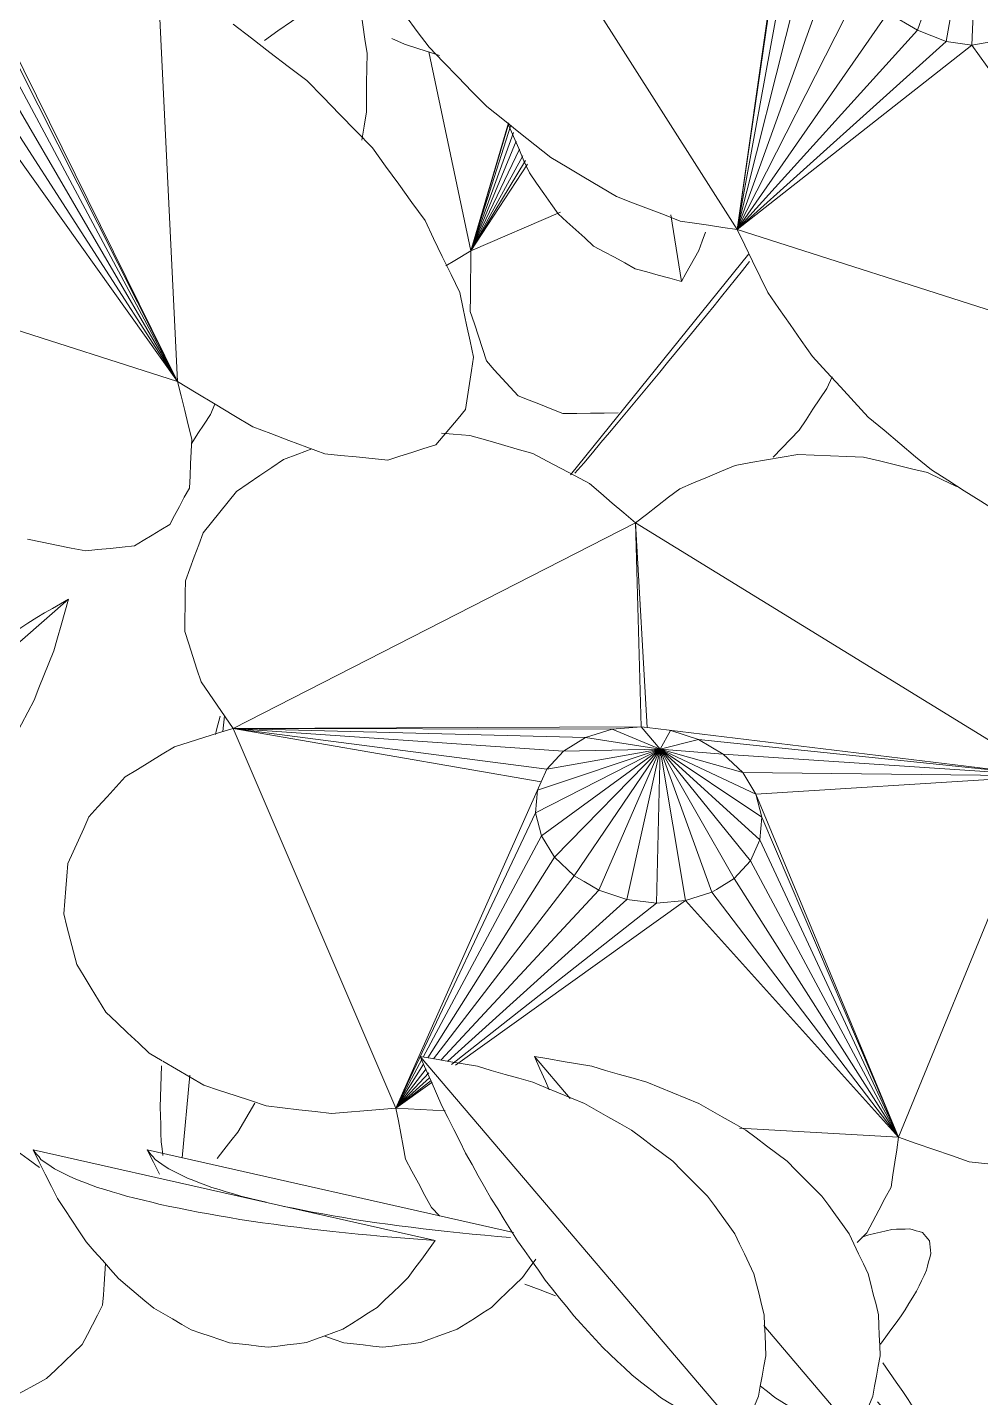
# Model space of a CAD drawing. Header units: metres. Extents: x 10.2 to 20.8, y -0.2 to 6.6.
# Drawn here: x 14.6073 to 14.6775, y 2.0666 to 2.1676 of the extents above; entities that cross this region are included whole.
import ezdxf

# ---------------------------------------------------------------- set-up
doc = ezdxf.new("R2010")
doc.units = ezdxf.units.M
doc.layers.add('Importações nas famílias', color=250, linetype='Continuous', lineweight=5)
doc.layers.add('Vegetação', color=7, linetype='Continuous', lineweight=5)

# ---------------------------------------------------------------- blocks, each defined once
blk = doc.blocks.new('Planta_pergolado_12200 - plantas pergolado_skp_Component_12-V3444-Corte 3')
at = {"layer": 'Importações nas famílias'}
blk.add_line((14.63623, 2.09177), (14.65999, 2.0639), dxfattribs=at)
at = {"layer": 'Importações nas famílias', "flags": 128}
for points in [[(14.64045, 2.09105), (14.6394, 2.09123), (14.63834, 2.09141), (14.63729, 2.09159), (14.63623, 2.09177)], [(14.63623, 2.09177), (14.63663, 2.09086), (14.63703, 2.08996), (14.63743, 2.08905), (14.63783, 2.08815)], [(14.64452, 2.08988), (14.6435, 2.09017), (14.64249, 2.09046), (14.64147, 2.09075), (14.64045, 2.09105)], [(14.64834, 2.0883), (14.64738, 2.0887), (14.64643, 2.08909), (14.64547, 2.08948), (14.64452, 2.08988)], [(14.63783, 2.08815), (14.63827, 2.08728), (14.63871, 2.0864), (14.63914, 2.08553), (14.63958, 2.08466)], [(14.65181, 2.08634), (14.65094, 2.08683), (14.65007, 2.08732), (14.64921, 2.08781), (14.64834, 2.0883)], [(14.65486, 2.08405), (14.6541, 2.08463), (14.65334, 2.0852), (14.65257, 2.08577), (14.65181, 2.08634)], [(14.63958, 2.08466), (14.64005, 2.08382), (14.64051, 2.08299), (14.64098, 2.08216), (14.64144, 2.08133)], [(14.65742, 2.08149), (14.65678, 2.08213), (14.65614, 2.08277), (14.6555, 2.08341), (14.65486, 2.08405)], [(14.64144, 2.08133), (14.64194, 2.08054), (14.64243, 2.07976), (14.64292, 2.07898), (14.64341, 2.07819)], [(14.65942, 2.0787), (14.65892, 2.0794), (14.65842, 2.0801), (14.65792, 2.08079), (14.65742, 2.08149)], [(14.66083, 2.07577), (14.66048, 2.0765), (14.66013, 2.07724), (14.65977, 2.07797), (14.65942, 2.0787)], [(14.64341, 2.07819), (14.64392, 2.07747), (14.64443, 2.07675), (14.64494, 2.07602), (14.64545, 2.0753)], [(14.66159, 2.07275), (14.6614, 2.0735), (14.66121, 2.07426), (14.66102, 2.07501), (14.66083, 2.07577)], [(14.64545, 2.0753), (14.64598, 2.07464), (14.6465, 2.07398), (14.64703, 2.07333), (14.64755, 2.07267)], [(14.64755, 2.07267), (14.64808, 2.07209), (14.64862, 2.0715), (14.64915, 2.07092), (14.64968, 2.07034)], [(14.66171, 2.06971), (14.66168, 2.07047), (14.66165, 2.07123), (14.66162, 2.07199), (14.66159, 2.07275)], [(14.64968, 2.07034), (14.65022, 2.06983), (14.65075, 2.06933), (14.65129, 2.06883), (14.65182, 2.06833)], [(14.66117, 2.06674), (14.6613, 2.06748), (14.66144, 2.06823), (14.66157, 2.06897), (14.66171, 2.06971)], [(14.65182, 2.06833), (14.65235, 2.06791), (14.65288, 2.06749), (14.65341, 2.06708), (14.65394, 2.06666)], [(14.65394, 2.06666), (14.65446, 2.06634), (14.65499, 2.06601), (14.65551, 2.06568), (14.65603, 2.06536)], [(14.65999, 2.0639), (14.66028, 2.06461), (14.66058, 2.06532), (14.66087, 2.06603), (14.66117, 2.06674)], [(14.65603, 2.06536), (14.65653, 2.06513), (14.65704, 2.0649), (14.65754, 2.06466), (14.65805, 2.06443)], [(14.65805, 2.06443), (14.65853, 2.0643), (14.65902, 2.06416), (14.6595, 2.06403), (14.65999, 2.0639)]]:
    blk.add_lwpolyline(points, dxfattribs=at)
blk = doc.blocks.new('Planta_pergolado_12200 - plantas pergolado_skp_Component_16-V3451-Corte 3')
blk.add_blockref('Planta_pergolado_12200 - plantas pergolado_skp_Component_12-V3444-Corte 3', (0, 0))
blk = doc.blocks.new('Planta_pergolado_12200 - plantas pergolado_skp_Component_12-V3487-Corte 3')
at = {"layer": 'Importações nas famílias'}
for p, q in [((14.64465, 2.09177), (14.64729, 2.08867)), ((14.66155, 2.07195), (14.66841, 2.0639))]:
    blk.add_line(p, q, dxfattribs=at)
at = {"layer": 'Importações nas famílias', "flags": 128}
for points in [[(14.64888, 2.09105), (14.64782, 2.09123), (14.64676, 2.09141), (14.64571, 2.09159), (14.64465, 2.09177)], [(14.64465, 2.09177), (14.64505, 2.09086), (14.64546, 2.08996), (14.64573, 2.08933)], [(14.65294, 2.08988), (14.65193, 2.09017), (14.65091, 2.09046), (14.64989, 2.09075), (14.64888, 2.09105)], [(14.65676, 2.0883), (14.65581, 2.0887), (14.65485, 2.08909), (14.6539, 2.08948), (14.65294, 2.08988)], [(14.66023, 2.08634), (14.65937, 2.08683), (14.6585, 2.08732), (14.65763, 2.08781), (14.65676, 2.0883)], [(14.66329, 2.08405), (14.66252, 2.08463), (14.66176, 2.0852), (14.661, 2.08577), (14.66023, 2.08634)], [(14.66584, 2.08149), (14.6652, 2.08213), (14.66457, 2.08277), (14.66393, 2.08341), (14.66329, 2.08405)], [(14.66785, 2.0787), (14.66735, 2.0794), (14.66685, 2.0801), (14.66635, 2.08079), (14.66584, 2.08149)], [(14.66925, 2.07577), (14.6689, 2.0765), (14.66855, 2.07724), (14.6682, 2.07797), (14.66785, 2.0787)], [(14.67002, 2.07275), (14.66983, 2.0735), (14.66963, 2.07426), (14.66944, 2.07501), (14.66925, 2.07577)], [(14.67013, 2.06971), (14.6701, 2.07047), (14.67007, 2.07123), (14.67005, 2.07199), (14.67002, 2.07275)], [(14.66959, 2.06674), (14.66973, 2.06748), (14.66986, 2.06823), (14.67, 2.06897), (14.67013, 2.06971)], [(14.66131, 2.06749), (14.66184, 2.06708), (14.66237, 2.06666)], [(14.66237, 2.06666), (14.66289, 2.06634), (14.66341, 2.06601), (14.66393, 2.06568), (14.66445, 2.06536)], [(14.66841, 2.0639), (14.66871, 2.06461), (14.669, 2.06532), (14.6693, 2.06603), (14.66959, 2.06674)], [(14.66445, 2.06536), (14.66496, 2.06513), (14.66546, 2.0649), (14.66597, 2.06466), (14.66647, 2.06443)], [(14.66647, 2.06443), (14.66696, 2.0643), (14.66744, 2.06416), (14.66793, 2.06403), (14.66841, 2.0639)]]:
    blk.add_lwpolyline(points, dxfattribs=at)
blk = doc.blocks.new('Planta_pergolado_12200 - plantas pergolado_skp_Component_16-V3493-Corte 3')
blk.add_blockref('Planta_pergolado_12200 - plantas pergolado_skp_Component_12-V3487-Corte 3', (0, 0))
blk = doc.blocks.new('Planta_pergolado_12200 - plantas pergolado_skp_Component_12-V3508-Corte 3')
at = {"layer": 'Importações nas famílias'}
blk.add_line((14.61986, 2.18721), (14.62084, 2.17248), dxfattribs=at)
at = {"layer": 'Importações nas famílias', "flags": 128}
for points in [[(14.62323, 2.18456), (14.62239, 2.18522), (14.62155, 2.18589), (14.6207, 2.18655), (14.61986, 2.18721)], [(14.61986, 2.18721), (14.61986, 2.18635), (14.61986, 2.18548), (14.61986, 2.18461), (14.61986, 2.18374)], [(14.61986, 2.18374), (14.61987, 2.18283), (14.61989, 2.18192), (14.6199, 2.181), (14.61991, 2.18009)], [(14.62616, 2.18143), (14.62543, 2.18221), (14.6247, 2.18299), (14.62396, 2.18378), (14.62323, 2.18456)], [(14.62859, 2.17788), (14.62798, 2.17877), (14.62738, 2.17965), (14.62677, 2.18054), (14.62616, 2.18143)], [(14.61991, 2.18009), (14.61994, 2.17914), (14.61996, 2.17819), (14.61999, 2.17724), (14.62002, 2.17629)], [(14.63045, 2.17401), (14.62998, 2.17498), (14.62952, 2.17595), (14.62905, 2.17691), (14.62859, 2.17788)], [(14.62002, 2.17629), (14.62005, 2.17532), (14.62009, 2.17435), (14.62013, 2.17337), (14.62015, 2.17274)], [(14.63169, 2.16991), (14.63138, 2.17093), (14.63107, 2.17196), (14.63076, 2.17299), (14.63045, 2.17401)], [(14.63231, 2.16567), (14.63215, 2.16673), (14.632, 2.16779), (14.63185, 2.16885), (14.63169, 2.16991)], [(14.63226, 2.16138), (14.63227, 2.16245), (14.63228, 2.16352), (14.63229, 2.16459), (14.63231, 2.16567)], [(14.63192, 2.15928), (14.63209, 2.16033), (14.63226, 2.16138)]]:
    blk.add_lwpolyline(points, dxfattribs=at)
blk = doc.blocks.new('Planta_pergolado_12200 - plantas pergolado_skp_Component_12-V3509-Corte 3')
at = {"layer": 'Importações nas famílias'}
for p, q in [((14.57843, 2.09766), (14.61029, 2.12546)), ((14.57872, 2.09862), (14.57823, 2.09802))]:
    blk.add_line(p, q, dxfattribs=at)
at = {"layer": 'Importações nas famílias', "flags": 128}
for points in [[(14.61029, 2.12546), (14.60971, 2.12512), (14.60913, 2.12479), (14.60854, 2.12446), (14.60796, 2.12413)], [(14.60922, 2.12167), (14.60949, 2.12262), (14.60976, 2.12356), (14.61002, 2.12451), (14.61029, 2.12546)], [(14.60796, 2.12413), (14.6073, 2.1237), (14.60664, 2.12327), (14.60598, 2.12284), (14.60531, 2.12242)], [(14.60531, 2.12242), (14.60459, 2.1219), (14.60386, 2.12139), (14.60314, 2.12088), (14.60241, 2.12037)], [(14.60776, 2.11802), (14.60812, 2.11893), (14.60849, 2.11985), (14.60886, 2.12076), (14.60922, 2.12167)], [(14.60241, 2.12037), (14.60164, 2.11978), (14.60087, 2.1192), (14.6001, 2.11861), (14.59933, 2.11803)], [(14.59933, 2.11803), (14.59853, 2.11738), (14.59773, 2.11674), (14.59693, 2.11609), (14.59613, 2.11545)], [(14.60591, 2.11453), (14.60637, 2.1154), (14.60683, 2.11627), (14.6073, 2.11715), (14.60776, 2.11802)], [(14.59613, 2.11545), (14.59532, 2.11476), (14.59451, 2.11407), (14.5937, 2.11339), (14.59289, 2.1127)], [(14.60371, 2.11125), (14.60426, 2.11207), (14.60481, 2.11289), (14.60536, 2.11371), (14.60591, 2.11453)], [(14.59289, 2.1127), (14.59209, 2.11198), (14.59129, 2.11127), (14.59049, 2.11055), (14.58969, 2.10984)], [(14.60117, 2.10822), (14.6018, 2.10898), (14.60244, 2.10973), (14.60307, 2.11049), (14.60371, 2.11125)], [(14.58969, 2.10984), (14.58892, 2.10911), (14.58815, 2.10838), (14.58738, 2.10765), (14.58661, 2.10693)], [(14.59832, 2.10546), (14.59903, 2.10615), (14.59975, 2.10684), (14.60046, 2.10753), (14.60117, 2.10822)], [(14.58661, 2.10693), (14.58588, 2.10621), (14.58516, 2.10549), (14.58443, 2.10477), (14.58371, 2.10404)], [(14.59694, 2.10438), (14.59754, 2.10485), (14.59832, 2.10546)], [(14.58371, 2.10404), (14.58304, 2.10335), (14.58238, 2.10265), (14.58172, 2.10195), (14.58106, 2.10125)], [(14.59184, 2.1009), (14.59268, 2.10142), (14.59352, 2.10195), (14.59436, 2.10248), (14.59506, 2.10292)], [(14.58106, 2.10125), (14.58047, 2.10059), (14.57989, 2.09994), (14.57931, 2.09928), (14.57872, 2.09862)], [(14.58827, 2.09914), (14.58916, 2.09958), (14.59006, 2.10002), (14.59095, 2.10046), (14.59184, 2.1009)], [(14.58454, 2.09776), (14.58548, 2.09811), (14.58641, 2.09845), (14.58734, 2.0988), (14.58827, 2.09914)], [(14.58069, 2.09678), (14.58165, 2.09703), (14.58262, 2.09727), (14.58358, 2.09752), (14.58454, 2.09776)]]:
    blk.add_lwpolyline(points, dxfattribs=at)
blk = doc.blocks.new('Planta_pergolado_12200 - plantas pergolado_skp_Component_12-V3511-Corte 3')
at = {"layer": 'Importações nas famílias'}
for p, q in [((14.62169, 2.11572), (14.6218, 2.11688)), ((14.61867, 2.08432), (14.61925, 2.09039))]:
    blk.add_line(p, q, dxfattribs=at)
at = {"layer": 'Importações nas famílias', "flags": 128}
for points in [[(14.62148, 2.11684), (14.62122, 2.11584), (14.62113, 2.11549)], [(14.61716, 2.09108), (14.61713, 2.09032), (14.61711, 2.08956), (14.61708, 2.0888), (14.61706, 2.08804)], [(14.61706, 2.08804), (14.61708, 2.0874), (14.6171, 2.08676), (14.61712, 2.08612), (14.61714, 2.08548)], [(14.62278, 2.08621), (14.6232, 2.08692), (14.62362, 2.08763), (14.62404, 2.08834)], [(14.62125, 2.08425), (14.62176, 2.0849), (14.62227, 2.08556), (14.62278, 2.08621)], [(14.61714, 2.08548), (14.6172, 2.08498), (14.61726, 2.08447)]]:
    blk.add_lwpolyline(points, dxfattribs=at)
blk = doc.blocks.new('Planta_pergolado_12200 - plantas pergolado_skp_Component_12-V3512-Corte 3')
at = {"layer": 'Importações nas famílias'}
for p, q in [((14.66046, 2.15091), (14.64732, 2.13463)), ((14.66621, 2.14099), (14.66659, 2.14184))]:
    blk.add_line(p, q, dxfattribs=at)
at = {"layer": 'Importações nas famílias', "flags": 128}
for points in [[(14.6605, 2.15034), (14.65998, 2.14969), (14.65947, 2.14905), (14.65895, 2.14841), (14.65844, 2.14777)], [(14.65844, 2.14777), (14.65789, 2.14708), (14.65733, 2.1464), (14.65678, 2.14572), (14.65623, 2.14504)], [(14.65623, 2.14504), (14.65564, 2.14433), (14.65506, 2.14362), (14.65447, 2.14291), (14.65389, 2.14219)], [(14.65389, 2.14219), (14.65327, 2.14146), (14.65266, 2.14073), (14.65205, 2.13999), (14.65144, 2.13926)], [(14.66416, 2.13792), (14.66467, 2.13869), (14.66518, 2.13946), (14.6657, 2.14022), (14.66621, 2.14099)], [(14.65144, 2.13926), (14.65081, 2.13851), (14.65018, 2.13776), (14.64955, 2.13701), (14.64892, 2.13626)], [(14.66224, 2.13594), (14.66288, 2.1366), (14.66352, 2.13726), (14.66416, 2.13792)], [(14.64892, 2.13626), (14.64828, 2.1355), (14.64764, 2.13475)]]:
    blk.add_lwpolyline(points, dxfattribs=at)
blk = doc.blocks.new('Planta_pergolado_12200 - plantas pergolado_skp_Component_17-V3513-Corte 3')
at = {"layer": 'Importações nas famílias'}
for p, q in [((14.65209, 2.13109), (14.62244, 2.11595)), ((14.65251, 2.11606), (14.65209, 2.13109)), ((14.65209, 2.13109), (14.65295, 2.11601)), ((14.6824, 2.11246), (14.65209, 2.13109)), ((14.62244, 2.11595), (14.65251, 2.11606)), ((14.65037, 2.11588), (14.65251, 2.11606)), ((14.65391, 2.11442), (14.65251, 2.11606)), ((14.65251, 2.11606), (14.65295, 2.11601)), ((14.64842, 2.11527), (14.62244, 2.11595)), ((14.62244, 2.11595), (14.65037, 2.11588)), ((14.64678, 2.11427), (14.62244, 2.11595)), ((14.64557, 2.11294), (14.62244, 2.11595)), ((14.64515, 2.11201), (14.62244, 2.11595)), ((14.63444, 2.08797), (14.62244, 2.11595)), ((14.64678, 2.11427), (14.64842, 2.11527)), ((14.64842, 2.11527), (14.65037, 2.11588)), ((14.65391, 2.11442), (14.64842, 2.11527)), ((14.65391, 2.11442), (14.65037, 2.11588)), ((14.65295, 2.11601), (14.6824, 2.11246)), ((14.65391, 2.11442), (14.65469, 2.1158)), ((14.65391, 2.11442), (14.65675, 2.11512)), ((14.6547, 2.1158), (14.65675, 2.11512)), ((14.65675, 2.11512), (14.65857, 2.11406)), ((14.65675, 2.11512), (14.6824, 2.11246)), ((14.65391, 2.11442), (14.64474, 2.10972)), ((14.64488, 2.11139), (14.65391, 2.11442)), ((14.64517, 2.10803), (14.65391, 2.11442)), ((14.65391, 2.11442), (14.64557, 2.11294)), ((14.64557, 2.11294), (14.64678, 2.11427)), ((14.64614, 2.10645), (14.65391, 2.11442)), ((14.65391, 2.11442), (14.64678, 2.11427)), ((14.65391, 2.11442), (14.64758, 2.10508)), ((14.6494, 2.10402), (14.65391, 2.11442)), ((14.65391, 2.11442), (14.65146, 2.10334)), ((14.65391, 2.11442), (14.65364, 2.10308)), ((14.65773, 2.10388), (14.65391, 2.11442)), ((14.65391, 2.11442), (14.65578, 2.10326)), ((14.65391, 2.11442), (14.65937, 2.10488)), ((14.65391, 2.11442), (14.66058, 2.1062)), ((14.65391, 2.11442), (14.66127, 2.10775)), ((14.65391, 2.11442), (14.66141, 2.10942)), ((14.65391, 2.11442), (14.66098, 2.11111)), ((14.65391, 2.11442), (14.66001, 2.11269)), ((14.65391, 2.11442), (14.65857, 2.11406)), ((14.65857, 2.11406), (14.66001, 2.11269)), ((14.65857, 2.11406), (14.6824, 2.11246)), ((14.63444, 2.08797), (14.64515, 2.11201)), ((14.64515, 2.11201), (14.64557, 2.11294)), ((14.66001, 2.11269), (14.66098, 2.11111)), ((14.66001, 2.11269), (14.6824, 2.11246)), ((14.66098, 2.11111), (14.6824, 2.11246)), ((14.6824, 2.11246), (14.6715, 2.08582)), ((14.64474, 2.10972), (14.64487, 2.11139)), ((14.6715, 2.08582), (14.66098, 2.11111)), ((14.66141, 2.10942), (14.66098, 2.11111)), ((14.63444, 2.08797), (14.64474, 2.10972)), ((14.64517, 2.10803), (14.64474, 2.10972)), ((14.66127, 2.10775), (14.66141, 2.10942)), ((14.66141, 2.10942), (14.6715, 2.08582)), ((14.63645, 2.09173), (14.64517, 2.10803)), ((14.64614, 2.10645), (14.64517, 2.10803)), ((14.66058, 2.1062), (14.66127, 2.10775)), ((14.66127, 2.10775), (14.6715, 2.08582)), ((14.63678, 2.09167), (14.64614, 2.10645)), ((14.64758, 2.10508), (14.64614, 2.10645)), ((14.65937, 2.10488), (14.66058, 2.1062)), ((14.6715, 2.08582), (14.66058, 2.1062)), ((14.63722, 2.0916), (14.64758, 2.10508)), ((14.64831, 2.10466), (14.64758, 2.10508)), ((14.63774, 2.09151), (14.6494, 2.10402)), ((14.6494, 2.10402), (14.64831, 2.10466)), ((14.65146, 2.10334), (14.6494, 2.10402)), ((14.65806, 2.10408), (14.65773, 2.10388)), ((14.65806, 2.10408), (14.65937, 2.10488)), ((14.6715, 2.08582), (14.65937, 2.10488)), ((14.63826, 2.09142), (14.65146, 2.10334)), ((14.63853, 2.09119), (14.65364, 2.10308)), ((14.65578, 2.10326), (14.63884, 2.09113)), ((14.65364, 2.10308), (14.65146, 2.10334)), ((14.65578, 2.10326), (14.65364, 2.10308)), ((14.65773, 2.10388), (14.65578, 2.10326)), ((14.65578, 2.10326), (14.6715, 2.08582)), ((14.65773, 2.10388), (14.6715, 2.08582)), ((14.61721, 2.09145), (14.61626, 2.09201)), ((14.63444, 2.08797), (14.63638, 2.0916)), ((14.63444, 2.08797), (14.63648, 2.0912)), ((14.63444, 2.08797), (14.63666, 2.09086)), ((14.63444, 2.08797), (14.63687, 2.09058)), ((14.63444, 2.08797), (14.63692, 2.09021)), ((14.63444, 2.08797), (14.63703, 2.09001)), ((14.6371, 2.08988), (14.63444, 2.08797)), ((14.63444, 2.08797), (14.63807, 2.08776)), ((14.65976, 2.0865), (14.6715, 2.08582)), ((14.63765, 2.08004), (14.63706, 2.08065)), ((14.66916, 2.07878), (14.66844, 2.07808))]:
    blk.add_line(p, q, dxfattribs=at)
at = {"layer": 'Importações nas famílias', "flags": 128}
for points in [[(14.6378, 2.1377), (14.63867, 2.13763), (14.63988, 2.13754)], [(14.63988, 2.13754), (14.64104, 2.1372), (14.64221, 2.13687), (14.64337, 2.13653), (14.64454, 2.1362)], [(14.62614, 2.13577), (14.6272, 2.13616), (14.62825, 2.13654)], [(14.62268, 2.1334), (14.62355, 2.13399), (14.62441, 2.13458), (14.62528, 2.13518), (14.62614, 2.13577)], [(14.64454, 2.1362), (14.64558, 2.13565), (14.64662, 2.1351), (14.64766, 2.13455), (14.6487, 2.134)], [(14.65536, 2.13361), (14.65638, 2.13404), (14.6574, 2.13447), (14.65843, 2.1349), (14.65945, 2.13533)], [(14.65945, 2.13533), (14.6606, 2.13553), (14.66175, 2.13573), (14.66291, 2.13593), (14.66406, 2.13613)], [(14.66406, 2.13613), (14.66527, 2.13608), (14.66648, 2.13604), (14.66769, 2.13599), (14.6689, 2.13594)], [(14.6689, 2.13594), (14.67008, 2.13566), (14.67126, 2.13537), (14.67244, 2.13508), (14.67362, 2.1348)], [(14.67362, 2.1348), (14.67469, 2.13429), (14.67576, 2.13378)], [(14.62022, 2.13035), (14.62084, 2.13111), (14.62145, 2.13187), (14.62207, 2.13263), (14.62268, 2.1334)], [(14.6487, 2.134), (14.64955, 2.13327), (14.65039, 2.13255), (14.65124, 2.13182), (14.65209, 2.13109)], [(14.65209, 2.13109), (14.65291, 2.13172), (14.65372, 2.13235), (14.65454, 2.13298), (14.65536, 2.13361)], [(14.61892, 2.12683), (14.61924, 2.12771), (14.61957, 2.12859), (14.6199, 2.12947), (14.62022, 2.13035)], [(14.61887, 2.12309), (14.61888, 2.12403), (14.61889, 2.12496), (14.61891, 2.1259), (14.61892, 2.12683)], [(14.62007, 2.11938), (14.61977, 2.12031), (14.61947, 2.12124), (14.61917, 2.12217), (14.61887, 2.12309)], [(14.62244, 2.11595), (14.62185, 2.11681), (14.62126, 2.11767), (14.62066, 2.11852), (14.62007, 2.11938)], [(14.61811, 2.11459), (14.61919, 2.11493), (14.62028, 2.11527), (14.62136, 2.11561), (14.62244, 2.11595)], [(14.61448, 2.11237), (14.61539, 2.11293), (14.61629, 2.11348), (14.6172, 2.11404), (14.61811, 2.11459)], [(14.6118, 2.10944), (14.61247, 2.11018), (14.61314, 2.11091), (14.61381, 2.11164), (14.61448, 2.11237)], [(14.61026, 2.106), (14.61064, 2.10686), (14.61103, 2.10772), (14.61142, 2.10858), (14.6118, 2.10944)], [(14.60995, 2.10229), (14.61003, 2.10322), (14.61011, 2.10415), (14.61018, 2.10507), (14.61026, 2.106)], [(14.61091, 2.09855), (14.61067, 2.09949), (14.61043, 2.10042), (14.61019, 2.10135), (14.60995, 2.10229)], [(14.61306, 2.09505), (14.61252, 2.09592), (14.61198, 2.0968), (14.61145, 2.09768), (14.61091, 2.09855)], [(14.61626, 2.09201), (14.61546, 2.09277), (14.61466, 2.09353), (14.61386, 2.09429), (14.61306, 2.09505)], [(14.62028, 2.08966), (14.61928, 2.09025), (14.61827, 2.09084), (14.61726, 2.09142)], [(14.62487, 2.08814), (14.62372, 2.08852), (14.62258, 2.0889), (14.62143, 2.08928), (14.62028, 2.08966)], [(14.6297, 2.08757), (14.62849, 2.08771), (14.62728, 2.08785), (14.62608, 2.088), (14.62487, 2.08814)], [(14.63444, 2.08797), (14.63325, 2.08787), (14.63207, 2.08777), (14.63088, 2.08767), (14.6297, 2.08757)], [(14.63514, 2.08422), (14.63497, 2.08516), (14.63479, 2.0861), (14.63462, 2.08703), (14.63444, 2.08797)], [(14.6715, 2.08582), (14.67136, 2.0849), (14.67122, 2.08398), (14.67108, 2.08306), (14.67094, 2.08214)], [(14.67669, 2.08402), (14.67539, 2.08447), (14.6741, 2.08492), (14.6728, 2.08537), (14.6715, 2.08582)], [(14.63706, 2.08065), (14.63658, 2.08154), (14.6361, 2.08243), (14.63562, 2.08333), (14.63514, 2.08422)], [(14.6822, 2.08343), (14.68083, 2.08358), (14.67945, 2.08373), (14.67807, 2.08387), (14.67669, 2.08402)], [(14.67094, 2.08214), (14.67049, 2.0813), (14.67005, 2.08046), (14.6696, 2.07962), (14.66916, 2.07878)], [(14.6462, 2.07415), (14.64508, 2.07457), (14.64395, 2.075)]]:
    blk.add_lwpolyline(points, dxfattribs=at)
blk = doc.blocks.new('Planta_pergolado_12200 - plantas pergolado_skp_Component_16-V3514-Corte 3')
for name in ['Planta_pergolado_12200 - plantas pergolado_skp_Component_12-V3508-Corte 3', 'Planta_pergolado_12200 - plantas pergolado_skp_Component_12-V3512-Corte 3', 'Planta_pergolado_12200 - plantas pergolado_skp_Component_17-V3513-Corte 3', 'Planta_pergolado_12200 - plantas pergolado_skp_Component_12-V3509-Corte 3', 'Planta_pergolado_12200 - plantas pergolado_skp_Component_12-V3511-Corte 3']:
    blk.add_blockref(name, (0, 0))
blk = doc.blocks.new('Planta_pergolado_12200 - plantas pergolado_skp_Component_12-V3545-Corte 3')
at = {"layer": 'Importações nas famílias'}
blk.add_line((14.65549, 2.14888), (14.65471, 2.15378), dxfattribs=at)
at = {"layer": 'Importações nas famílias', "flags": 128}
for points in [[(14.64271, 2.16046), (14.6431, 2.15957), (14.64349, 2.15867), (14.64388, 2.15777), (14.64428, 2.15688)], [(14.64428, 2.15688), (14.64481, 2.15612), (14.64534, 2.15537), (14.64587, 2.15462), (14.6464, 2.15386)], [(14.6464, 2.15386), (14.64705, 2.15327), (14.64771, 2.15268), (14.64836, 2.15209), (14.64901, 2.15149)], [(14.65677, 2.15117), (14.65701, 2.15184), (14.65725, 2.15251)], [(14.64901, 2.15149), (14.64978, 2.15107), (14.65054, 2.15066), (14.65131, 2.15024), (14.65207, 2.14982)], [(14.65549, 2.14888), (14.65581, 2.14946), (14.65613, 2.15003), (14.65645, 2.1506), (14.65677, 2.15117)], [(14.65207, 2.14982), (14.65293, 2.14959), (14.65378, 2.14935), (14.65464, 2.14912), (14.65549, 2.14888)]]:
    blk.add_lwpolyline(points, dxfattribs=at)
blk = doc.blocks.new('Planta_pergolado_12200 - plantas pergolado_skp_Component_17-V3547-Corte 3')
at = {"layer": 'Importações nas famílias'}
for p, q in [((14.65959, 2.15271), (14.63652, 2.18893)), ((14.65959, 2.15271), (14.66336, 2.17922)), ((14.65959, 2.15271), (14.66337, 2.17854)), ((14.67627, 2.17705), (14.67289, 2.16739)), ((14.65959, 2.15271), (14.66397, 2.17657)), ((14.67678, 2.17657), (14.67501, 2.16657)), ((14.67729, 2.17582), (14.6769, 2.16629)), ((14.65959, 2.15271), (14.66509, 2.17446)), ((14.65959, 2.15271), (14.66666, 2.17234)), ((14.65959, 2.15271), (14.66857, 2.17037)), ((14.65959, 2.15271), (14.6707, 2.16868)), ((14.67289, 2.16739), (14.6707, 2.16868)), ((14.65959, 2.15271), (14.67289, 2.16739)), ((14.65959, 2.15271), (14.67501, 2.16657)), ((14.67501, 2.16657), (14.67289, 2.16739)), ((14.6769, 2.16629), (14.67501, 2.16657)), ((14.67843, 2.16657), (14.6769, 2.16629)), ((14.6769, 2.16629), (14.65959, 2.15271)), ((14.6769, 2.16629), (14.69459, 2.14151)), ((14.65959, 2.15271), (14.69459, 2.14151))]:
    blk.add_line(p, q, dxfattribs=at)
at = {"layer": 'Importações nas famílias', "flags": 128}
for points in [[(14.63688, 2.16613), (14.63601, 2.1673), (14.63514, 2.16848), (14.63427, 2.16965), (14.6334, 2.17082)], [(14.64113, 2.16176), (14.64007, 2.16286), (14.63901, 2.16395), (14.63795, 2.16504), (14.63688, 2.16613)], [(14.64585, 2.15801), (14.64467, 2.15895), (14.64349, 2.15989), (14.64231, 2.16083), (14.64113, 2.16176)], [(14.65071, 2.15513), (14.6495, 2.15585), (14.64828, 2.15657), (14.64706, 2.15729), (14.64585, 2.15801)], [(14.6554, 2.15333), (14.65423, 2.15378), (14.65306, 2.15423), (14.65188, 2.15468), (14.65071, 2.15513)], [(14.65959, 2.15271), (14.65854, 2.15286), (14.65749, 2.15302), (14.65645, 2.15317), (14.6554, 2.15333)], [(14.66185, 2.14806), (14.66128, 2.14922), (14.66072, 2.15038), (14.66015, 2.15155), (14.65959, 2.15271)], [(14.66515, 2.14335), (14.66432, 2.14452), (14.6635, 2.1457), (14.66267, 2.14688), (14.66185, 2.14806)], [(14.66926, 2.13889), (14.66823, 2.14), (14.66721, 2.14112), (14.66618, 2.14223), (14.66515, 2.14335)], [(14.67391, 2.13499), (14.67275, 2.13597), (14.67159, 2.13694), (14.67043, 2.13792), (14.66926, 2.13889)], [(14.67877, 2.13192), (14.67756, 2.13269), (14.67634, 2.13346), (14.67513, 2.13423), (14.67391, 2.13499)]]:
    blk.add_lwpolyline(points, dxfattribs=at)
blk = doc.blocks.new('Planta_pergolado_12200 - plantas pergolado_skp_Component_16-V3548-Corte 3')
for name in ['Planta_pergolado_12200 - plantas pergolado_skp_Component_17-V3547-Corte 3', 'Planta_pergolado_12200 - plantas pergolado_skp_Component_12-V3545-Corte 3']:
    blk.add_blockref(name, (0, 0))
blk = doc.blocks.new('Planta_pergolado_12200 - plantas pergolado_skp_Component_12-V3564-Corte 3')
at = {"layer": 'Importações nas famílias'}
blk.add_line((14.62772, 2.16875), (14.6172, 2.17218), dxfattribs=at)
at = {"layer": 'Importações nas famílias', "flags": 128}
for points in [[(14.61919, 2.17324), (14.61829, 2.17361), (14.61738, 2.17399)], [(14.62244, 2.17172), (14.62163, 2.1721), (14.62082, 2.17248), (14.62, 2.17286), (14.61919, 2.17324)], [(14.62387, 2.17097), (14.62316, 2.17135), (14.62244, 2.17172)], [(14.6253, 2.17022), (14.62458, 2.1706), (14.62395, 2.17093)], [(14.62772, 2.16875), (14.62711, 2.16912), (14.62651, 2.16948), (14.6259, 2.16985), (14.6253, 2.17022)], [(14.62474, 2.16664), (14.62573, 2.16734), (14.62673, 2.16804), (14.62772, 2.16875)]]:
    blk.add_lwpolyline(points, dxfattribs=at)
blk = doc.blocks.new('Planta_pergolado_12200 - plantas pergolado_skp_Component_17-V3566-Corte 3')
at = {"layer": 'Importações nas famílias'}
for p, q in [((14.61833, 2.14151), (14.60205, 2.17446)), ((14.6169, 2.17082), (14.61833, 2.14151)), ((14.60377, 2.17037), (14.61833, 2.14151)), ((14.61833, 2.14151), (14.60379, 2.16868)), ((14.60218, 2.16657), (14.61833, 2.14151)), ((14.61833, 2.14151), (14.60325, 2.16739)), ((14.60064, 2.16629), (14.61833, 2.14151)), ((14.58333, 2.15271), (14.61833, 2.14151))]:
    blk.add_line(p, q, dxfattribs=at)
at = {"layer": 'Importações nas famílias', "flags": 128}
for points in [[(14.62243, 2.16784), (14.62379, 2.1668), (14.62515, 2.16576), (14.6265, 2.16473), (14.62786, 2.16369)], [(14.62786, 2.16369), (14.62907, 2.16245), (14.63029, 2.1612), (14.6315, 2.15996), (14.63271, 2.15872)], [(14.63271, 2.15872), (14.63368, 2.15738), (14.63465, 2.15604), (14.63562, 2.1547), (14.63659, 2.15336)], [(14.63659, 2.15336), (14.63722, 2.15204), (14.63786, 2.15071), (14.6385, 2.14939), (14.63914, 2.14806)], [(14.63914, 2.14806), (14.6394, 2.14687), (14.63965, 2.14568), (14.63991, 2.14448), (14.64016, 2.14329)], [(14.64016, 2.14329), (14.64001, 2.14232), (14.63986, 2.14136), (14.63971, 2.1404), (14.63956, 2.13944)], [(14.61833, 2.14151), (14.6186, 2.14045), (14.61887, 2.13938), (14.61913, 2.13831), (14.6194, 2.13725)], [(14.62388, 2.13816), (14.62249, 2.139), (14.62111, 2.13984), (14.61972, 2.14068), (14.61833, 2.14151)], [(14.63956, 2.13944), (14.63902, 2.13879), (14.63848, 2.13814), (14.63793, 2.13749), (14.63739, 2.13684)], [(14.6194, 2.13725), (14.61935, 2.13635), (14.6193, 2.13545), (14.61926, 2.13455), (14.61921, 2.13365)], [(14.6292, 2.13617), (14.62787, 2.13667), (14.62654, 2.13717), (14.62521, 2.13767), (14.62388, 2.13816)], [(14.63739, 2.13684), (14.6365, 2.13656), (14.63561, 2.13628), (14.63473, 2.136), (14.63384, 2.13572)], [(14.63384, 2.13572), (14.63268, 2.13583), (14.63152, 2.13595), (14.63036, 2.13606), (14.6292, 2.13617)], [(14.61921, 2.13365), (14.61884, 2.13298), (14.61848, 2.13231), (14.61812, 2.13164), (14.61776, 2.13097)], [(14.61776, 2.13097), (14.61711, 2.13058), (14.61646, 2.13019), (14.61581, 2.12979), (14.61516, 2.1294)], [(14.61158, 2.12903), (14.6105, 2.12924), (14.60942, 2.12946), (14.60835, 2.12967), (14.60727, 2.12989)], [(14.61516, 2.1294), (14.61426, 2.1293), (14.61337, 2.12921), (14.61247, 2.12912), (14.61158, 2.12903)]]:
    blk.add_lwpolyline(points, dxfattribs=at)
blk = doc.blocks.new('Planta_pergolado_12200 - plantas pergolado_skp_Component_16-V3567-Corte 3')
for name in ['Planta_pergolado_12200 - plantas pergolado_skp_Component_17-V3566-Corte 3', 'Planta_pergolado_12200 - plantas pergolado_skp_Component_12-V3564-Corte 3']:
    blk.add_blockref(name, (0, 0))
blk = doc.blocks.new('Planta_pergolado_12200 - plantas pergolado_skp_-V3568-Corte 3')
for name in ['Planta_pergolado_12200 - plantas pergolado_skp_Component_16-V3567-Corte 3', 'Planta_pergolado_12200 - plantas pergolado_skp_Component_16-V3548-Corte 3']:
    blk.add_blockref(name, (0, 0))
blk = doc.blocks.new('Planta_pergolado_12200 - plantas pergolado_skp_-V3569-Corte 3')
for name in ['Planta_pergolado_12200 - plantas pergolado_skp_-V3568-Corte 3', 'Planta_pergolado_12200 - plantas pergolado_skp_Component_16-V3514-Corte 3', 'Planta_pergolado_12200 - plantas pergolado_skp_Component_16-V3451-Corte 3', 'Planta_pergolado_12200 - plantas pergolado_skp_Component_16-V3493-Corte 3']:
    blk.add_blockref(name, (0, 0))
blk = doc.blocks.new('Planta_pergolado_12200 - plantas pergolado_skp_Component_12-V3572-Corte 3')
at = {"layer": 'Importações nas famílias'}
blk.add_line((14.63734, 2.07821), (14.60769, 2.08489), dxfattribs=at)
at = {"layer": 'Importações nas famílias', "flags": 128}
for points in [[(14.60769, 2.08489), (14.60814, 2.084), (14.60859, 2.0831), (14.60904, 2.0822), (14.60949, 2.08131)], [(14.60827, 2.08419), (14.60813, 2.08437), (14.60798, 2.08454), (14.60783, 2.08472), (14.60769, 2.08489)], [(14.60927, 2.08349), (14.60902, 2.08367), (14.60877, 2.08384), (14.60852, 2.08402), (14.60827, 2.08419)], [(14.61066, 2.0828), (14.61031, 2.08298), (14.60996, 2.08315), (14.60961, 2.08332), (14.60927, 2.08349)], [(14.61244, 2.08213), (14.61199, 2.0823), (14.61155, 2.08247), (14.6111, 2.08264), (14.61066, 2.0828)], [(14.61458, 2.08149), (14.61404, 2.08165), (14.61351, 2.08181), (14.61297, 2.08197), (14.61244, 2.08213)], [(14.60949, 2.08131), (14.61002, 2.08051), (14.61055, 2.07971), (14.61107, 2.07892), (14.6116, 2.07812)], [(14.61706, 2.08087), (14.61644, 2.08103), (14.61582, 2.08118), (14.6152, 2.08133), (14.61458, 2.08149)], [(14.61986, 2.0803), (14.61916, 2.08044), (14.61846, 2.08059), (14.61776, 2.08073), (14.61706, 2.08087)], [(14.62293, 2.07977), (14.62217, 2.0799), (14.6214, 2.08003), (14.62063, 2.08017), (14.61986, 2.0803)], [(14.62626, 2.07929), (14.62543, 2.07941), (14.6246, 2.07953), (14.62377, 2.07965), (14.62293, 2.07977)], [(14.62979, 2.07887), (14.62891, 2.07897), (14.62803, 2.07908), (14.62714, 2.07919), (14.62626, 2.07929)], [(14.6335, 2.07851), (14.63257, 2.0786), (14.63165, 2.07869), (14.63072, 2.07878), (14.62979, 2.07887)], [(14.6116, 2.07812), (14.6122, 2.07744), (14.6128, 2.07676), (14.61339, 2.07609), (14.61399, 2.07541)], [(14.63734, 2.07821), (14.63638, 2.07829), (14.63542, 2.07836), (14.63446, 2.07843), (14.6335, 2.07851)], [(14.63534, 2.07548), (14.63584, 2.07617), (14.63634, 2.07685), (14.63684, 2.07753), (14.63734, 2.07821)], [(14.61399, 2.07541), (14.61464, 2.07486), (14.61529, 2.07432), (14.61594, 2.07377), (14.61659, 2.07323)], [(14.63305, 2.07329), (14.63363, 2.07384), (14.6342, 2.07439), (14.63477, 2.07493), (14.63534, 2.07548)], [(14.61659, 2.07323), (14.61727, 2.07283), (14.61796, 2.07244), (14.61865, 2.07204), (14.61934, 2.07164)], [(14.63053, 2.07168), (14.63116, 2.07208), (14.63179, 2.07248), (14.63242, 2.07289), (14.63305, 2.07329)], [(14.61934, 2.07164), (14.62005, 2.0714), (14.62075, 2.07116), (14.62146, 2.07092), (14.62217, 2.07068)], [(14.62784, 2.0707), (14.62851, 2.07094), (14.62919, 2.07119), (14.62986, 2.07143), (14.63053, 2.07168)], [(14.62217, 2.07068), (14.62289, 2.0706), (14.6236, 2.07052), (14.62431, 2.07044), (14.62503, 2.07036)], [(14.62503, 2.07036), (14.62573, 2.07044), (14.62643, 2.07053), (14.62713, 2.07061), (14.62784, 2.0707)]]:
    blk.add_lwpolyline(points, dxfattribs=at)
blk = doc.blocks.new('Planta_pergolado_12200 - plantas pergolado_skp_Component_16-V3576-Corte 3')
blk.add_blockref('Planta_pergolado_12200 - plantas pergolado_skp_Component_12-V3572-Corte 3', (0, 0))
blk = doc.blocks.new('Planta_pergolado_12200 - plantas pergolado_skp_Component_12-V3594-Corte 3')
at = {"layer": 'Importações nas famílias'}
blk.add_line((14.63413, 2.16679), (14.63506, 2.16637), dxfattribs=at)
at = {"layer": 'Importações nas famílias', "flags": 128}
blk.add_lwpolyline([(14.63506, 2.16637), (14.63606, 2.16605), (14.63706, 2.16572), (14.63765, 2.16553)], dxfattribs=at)
blk = doc.blocks.new('Planta_pergolado_12200 - plantas pergolado_skp_Component_16-V3598-Corte 3')
blk.add_blockref('Planta_pergolado_12200 - plantas pergolado_skp_Component_12-V3594-Corte 3', (0, 0))
blk = doc.blocks.new('Planta_pergolado_12200 - plantas pergolado_skp_Component_12-V3611-Corte 3')
at = {"layer": 'Importações nas famílias'}
for p, q in [((14.6431, 2.07881), (14.61611, 2.08489)), ((14.64288, 2.07843), (14.64192, 2.07851))]:
    blk.add_line(p, q, dxfattribs=at)
at = {"layer": 'Importações nas famílias', "flags": 128}
for points in [[(14.61611, 2.08489), (14.61656, 2.084), (14.61701, 2.0831)], [(14.6167, 2.08419), (14.61655, 2.08437), (14.6164, 2.08454), (14.61626, 2.08472), (14.61611, 2.08489)], [(14.61769, 2.08349), (14.61744, 2.08367), (14.61719, 2.08384), (14.61694, 2.08402), (14.6167, 2.08419)], [(14.61908, 2.0828), (14.61874, 2.08298), (14.61839, 2.08315), (14.61804, 2.08332), (14.61769, 2.08349)], [(14.62086, 2.08213), (14.62042, 2.0823), (14.61997, 2.08247), (14.61953, 2.08264), (14.61908, 2.0828)], [(14.623, 2.08149), (14.62247, 2.08165), (14.62193, 2.08181), (14.6214, 2.08197), (14.62086, 2.08213)], [(14.62487, 2.08103), (14.62424, 2.08118), (14.62362, 2.08133), (14.623, 2.08149)], [(14.62828, 2.0803), (14.62758, 2.08044), (14.62688, 2.08059), (14.62618, 2.08073)], [(14.63136, 2.07977), (14.63059, 2.0799), (14.62982, 2.08003), (14.62905, 2.08017), (14.62828, 2.0803)], [(14.63468, 2.07929), (14.63385, 2.07941), (14.63302, 2.07953), (14.63219, 2.07965), (14.63136, 2.07977)], [(14.63822, 2.07887), (14.63733, 2.07897), (14.63645, 2.07908), (14.63557, 2.07919), (14.63468, 2.07929)], [(14.64192, 2.07851), (14.641, 2.0786), (14.64007, 2.07869), (14.63914, 2.07878), (14.63822, 2.07887)], [(14.64376, 2.07548), (14.64426, 2.07617), (14.64476, 2.07685)], [(14.64148, 2.07329), (14.64205, 2.07384), (14.64262, 2.07439), (14.64319, 2.07493), (14.64376, 2.07548)], [(14.63896, 2.07168), (14.63959, 2.07208), (14.64022, 2.07248), (14.64085, 2.07289), (14.64148, 2.07329)], [(14.63626, 2.0707), (14.63693, 2.07094), (14.63761, 2.07119), (14.63828, 2.07143), (14.63896, 2.07168)], [(14.62919, 2.07116), (14.62989, 2.07092), (14.6306, 2.07068)], [(14.6306, 2.07068), (14.63131, 2.0706), (14.63202, 2.07052), (14.63274, 2.07044), (14.63345, 2.07036)], [(14.63345, 2.07036), (14.63415, 2.07044), (14.63486, 2.07053), (14.63556, 2.07061), (14.63626, 2.0707)]]:
    blk.add_lwpolyline(points, dxfattribs=at)
blk = doc.blocks.new('Planta_pergolado_12200 - plantas pergolado_skp_Component_17-V3613-Corte 3')
at = {"layer": 'Importações nas famílias'}
for p, q in [((14.58096, 2.08761), (14.57974, 2.08763)), ((14.60557, 2.08522), (14.60652, 2.08479)), ((14.5624, 2.07417), (14.56264, 2.07347)), ((14.59922, 2.06761), (14.60076, 2.06482)), ((14.60076, 2.06482), (14.59519, 2.06573)), ((14.60076, 2.06482), (14.59539, 2.06581)), ((14.5957, 2.06594), (14.60076, 2.06482)), ((14.59609, 2.0661), (14.60076, 2.06482)), ((14.59649, 2.06626), (14.60076, 2.06482)), ((14.59691, 2.06628), (14.60076, 2.06482)), ((14.59452, 2.06196), (14.60076, 2.06482)), ((14.58367, 2.04641), (14.58249, 2.04664))]:
    blk.add_line(p, q, dxfattribs=at)
at = {"layer": 'Importações nas famílias', "flags": 128}
for points in [[(14.56422, 2.09929), (14.56542, 2.09937), (14.56662, 2.09945), (14.56782, 2.09954), (14.56902, 2.09962)], [(14.56902, 2.09962), (14.57023, 2.0995), (14.57144, 2.09939), (14.57265, 2.09927), (14.57386, 2.09915)], [(14.57386, 2.09915), (14.575, 2.09884), (14.57613, 2.09853), (14.57727, 2.09821), (14.57841, 2.0979)], [(14.57841, 2.0979), (14.57939, 2.09742), (14.58038, 2.09693), (14.58136, 2.09645), (14.58235, 2.09597)], [(14.58235, 2.09597), (14.58312, 2.09534), (14.58389, 2.09472), (14.58466, 2.0941), (14.58542, 2.09347)], [(14.58542, 2.09347), (14.58592, 2.09275), (14.58642, 2.09203), (14.58692, 2.09131), (14.58742, 2.09059)], [(14.58742, 2.09059), (14.58761, 2.08982), (14.58781, 2.08905), (14.588, 2.08828), (14.58816, 2.08768)], [(14.53669, 2.08917), (14.53749, 2.08928), (14.53883, 2.08946), (14.54017, 2.08964)], [(14.54017, 2.08964), (14.54156, 2.08957), (14.54277, 2.0895)], [(14.59781, 2.0877), (14.59896, 2.08742), (14.60012, 2.08715), (14.60128, 2.08688), (14.60244, 2.0866)], [(14.60244, 2.0866), (14.60346, 2.08615), (14.60448, 2.0857), (14.6055, 2.08525)], [(14.60652, 2.08479), (14.60734, 2.0842), (14.60816, 2.0836)], [(14.61304, 2.07652), (14.61298, 2.07576), (14.61292, 2.07499), (14.61287, 2.07422), (14.61281, 2.07345)], [(14.61281, 2.07345), (14.61244, 2.07272), (14.61206, 2.072), (14.61169, 2.07128), (14.61132, 2.07055)], [(14.61132, 2.07055), (14.61066, 2.06993), (14.61001, 2.0693), (14.60935, 2.06867), (14.60869, 2.06804)], [(14.60869, 2.06804), (14.60779, 2.06756), (14.60689, 2.06707), (14.60599, 2.06658), (14.60509, 2.06609)], [(14.60509, 2.06609), (14.60401, 2.06577), (14.60293, 2.06545), (14.60185, 2.06514), (14.60076, 2.06482)], [(14.60076, 2.06482), (14.60138, 2.06413), (14.60199, 2.06344), (14.6026, 2.06276), (14.60321, 2.06207)], [(14.60321, 2.06207), (14.60353, 2.06131), (14.60385, 2.06056), (14.60417, 2.0598), (14.60449, 2.05905)], [(14.60449, 2.05905), (14.60449, 2.05827), (14.6045, 2.0575), (14.6045, 2.05673), (14.60451, 2.05596)], [(14.60451, 2.05596), (14.6042, 2.05522), (14.60389, 2.05448), (14.60358, 2.05375), (14.60327, 2.05301)], [(14.60327, 2.05301), (14.60266, 2.05236), (14.60206, 2.05171), (14.60145, 2.05106), (14.60085, 2.05041)], [(14.60085, 2.05041), (14.59999, 2.04989), (14.59914, 2.04937), (14.59828, 2.04885), (14.59742, 2.04833)], [(14.56704, 2.04873), (14.56602, 2.04834), (14.56501, 2.04795), (14.56399, 2.04756)], [(14.56399, 2.04756), (14.56284, 2.04736), (14.56168, 2.04716), (14.56053, 2.04695), (14.55937, 2.04675)], [(14.59742, 2.04833), (14.59637, 2.04798), (14.59532, 2.04762), (14.59427, 2.04727), (14.59322, 2.04691)], [(14.55452, 2.04674), (14.55333, 2.04693), (14.55242, 2.04708)], [(14.55937, 2.04675), (14.55816, 2.04675), (14.55694, 2.04674), (14.55573, 2.04674), (14.55452, 2.04674)], [(14.58853, 2.04626), (14.58732, 2.0463), (14.5861, 2.04633), (14.58489, 2.04637), (14.58367, 2.04641)], [(14.59322, 2.04691), (14.59205, 2.04675), (14.59088, 2.04659), (14.5897, 2.04642), (14.58853, 2.04626)]]:
    blk.add_lwpolyline(points, dxfattribs=at)
blk = doc.blocks.new('Planta_pergolado_12200 - plantas pergolado_skp_Component_16-V3614-Corte 3')
for name in ['Planta_pergolado_12200 - plantas pergolado_skp_Component_17-V3613-Corte 3', 'Planta_pergolado_12200 - plantas pergolado_skp_Component_12-V3611-Corte 3']:
    blk.add_blockref(name, (0, 0))
blk = doc.blocks.new('Planta_pergolado_12200 - plantas pergolado_skp_-V3663-Corte 3')
for name in ['Planta_pergolado_12200 - plantas pergolado_skp_Component_16-V3598-Corte 3', 'Planta_pergolado_12200 - plantas pergolado_skp_Component_16-V3576-Corte 3', 'Planta_pergolado_12200 - plantas pergolado_skp_Component_16-V3614-Corte 3']:
    blk.add_blockref(name, (0, 0))
blk = doc.blocks.new('Planta_pergolado_12200 - plantas pergolado_skp_Component_12-V3838-Corte 3')
at = {"layer": 'Importações nas famílias'}
for p, q in [((14.66878, 2.07846), (14.66929, 2.07864)), ((14.66995, 2.06634), (14.67051, 2.0657)), ((14.67503, 2.06171), (14.67501, 2.06184))]:
    blk.add_line(p, q, dxfattribs=at)
at = {"layer": 'Importações nas famílias', "flags": 128}
for points in [[(14.66929, 2.07864), (14.66972, 2.07873), (14.67015, 2.07883), (14.67058, 2.07893), (14.671, 2.07902)], [(14.671, 2.07902), (14.67133, 2.07904), (14.67166, 2.07905), (14.67199, 2.07906), (14.67233, 2.07908)], [(14.67233, 2.07908), (14.67256, 2.07901), (14.67279, 2.07894), (14.67302, 2.07887), (14.67325, 2.0788)], [(14.67325, 2.0788), (14.67338, 2.07865), (14.67351, 2.0785), (14.67364, 2.07834), (14.67377, 2.07819)], [(14.67377, 2.07819), (14.67379, 2.07796), (14.67382, 2.07773), (14.67384, 2.0775), (14.67387, 2.07726)], [(14.67387, 2.07726), (14.67379, 2.07695), (14.67371, 2.07664), (14.67363, 2.07633), (14.67355, 2.07602)], [(14.67355, 2.07602), (14.67337, 2.07564), (14.67319, 2.07525), (14.67301, 2.07487), (14.67282, 2.07449)], [(14.67282, 2.07449), (14.67254, 2.07403), (14.67226, 2.07358), (14.67198, 2.07312), (14.67169, 2.07267)], [(14.67169, 2.07267), (14.67131, 2.07215), (14.67093, 2.07163), (14.67055, 2.07111), (14.67017, 2.07059)], [(14.67181, 2.06708), (14.67132, 2.06779), (14.67083, 2.0685), (14.67034, 2.06921)], [(14.67335, 2.06475), (14.67297, 2.06533), (14.67258, 2.06591), (14.6722, 2.0665), (14.67181, 2.06708)], [(14.67051, 2.0657), (14.67097, 2.0652), (14.67143, 2.06469), (14.67189, 2.06419), (14.67235, 2.06369)], [(14.67443, 2.06299), (14.67416, 2.06343), (14.67389, 2.06387), (14.67362, 2.06431), (14.67335, 2.06475)], [(14.67235, 2.06369), (14.6727, 2.06333), (14.67305, 2.06298), (14.6734, 2.06262), (14.67375, 2.06226)], [(14.67501, 2.06184), (14.67487, 2.06213), (14.67472, 2.06241), (14.67458, 2.0627), (14.67443, 2.06299)], [(14.67375, 2.06226), (14.67398, 2.06207), (14.67421, 2.06187), (14.67444, 2.06167), (14.67467, 2.06147)], [(14.67509, 2.06133), (14.67507, 2.06146), (14.67505, 2.06158)], [(14.67467, 2.06147), (14.67477, 2.06144), (14.67488, 2.0614), (14.67499, 2.06137), (14.67509, 2.06133)]]:
    blk.add_lwpolyline(points, dxfattribs=at)
blk = doc.blocks.new('Planta_pergolado_12200 - plantas pergolado_skp_Component_16-V3843-Corte 3')
blk.add_blockref('Planta_pergolado_12200 - plantas pergolado_skp_Component_12-V3838-Corte 3', (0, 0))
blk = doc.blocks.new('Planta_pergolado_12200 - plantas pergolado_skp_-V3863-Corte 3')
blk.add_blockref('Planta_pergolado_12200 - plantas pergolado_skp_Component_16-V3843-Corte 3', (0, 0))
blk = doc.blocks.new('Planta_pergolado_12200 - plantas pergolado_skp_-V3864-Corte 3')
blk.add_blockref('Planta_pergolado_12200 - plantas pergolado_skp_-V3863-Corte 3', (0, 0))
blk = doc.blocks.new('Planta_pergolado_12200 - plantas pergolado_skp_-V3936-Corte 3')
for name in ['Planta_pergolado_12200 - plantas pergolado_skp_-V3569-Corte 3', 'Planta_pergolado_12200 - plantas pergolado_skp_-V3663-Corte 3', 'Planta_pergolado_12200 - plantas pergolado_skp_-V3864-Corte 3']:
    blk.add_blockref(name, (0, 0))
blk = doc.blocks.new('Planta_pergolado_12200 - plantas pergolado_skp_Component_12-V4157-Corte 3')
at = {"layer": 'Importações nas famílias'}
blk.add_line((14.62108, 2.13984), (14.62076, 2.13908), dxfattribs=at)
at = {"layer": 'Importações nas famílias', "flags": 128}
blk.add_lwpolyline([(14.62076, 2.13908), (14.6203, 2.13837), (14.61984, 2.13767), (14.61939, 2.13697)], dxfattribs=at)
blk = doc.blocks.new('Planta_pergolado_12200 - plantas pergolado_skp_Component_17-V4159-Corte 3')
at = {"layer": 'Importações nas famílias'}
for p, q in [((14.63995, 2.15114), (14.63686, 2.1658)), ((14.63995, 2.15114), (14.64274, 2.16057)), ((14.63995, 2.15114), (14.64276, 2.16055)), ((14.63995, 2.15114), (14.64292, 2.16039)), ((14.63995, 2.15114), (14.6431, 2.15986)), ((14.63995, 2.15114), (14.64331, 2.15921)), ((14.63995, 2.15114), (14.64355, 2.15862)), ((14.63995, 2.15114), (14.64379, 2.15814)), ((14.63995, 2.15114), (14.64399, 2.15778)), ((14.64413, 2.15752), (14.63995, 2.15114)), ((14.63995, 2.15114), (14.64656, 2.15399)), ((14.63995, 2.15114), (14.64006, 2.15149))]:
    blk.add_line(p, q, dxfattribs=at)
at = {"layer": 'Importações nas famílias', "flags": 128}
for points in [[(14.64584, 2.21273), (14.64663, 2.21325), (14.6478, 2.21401), (14.6488, 2.21467)], [(14.6985, 2.20641), (14.69953, 2.20617), (14.70055, 2.20592)], [(14.70055, 2.20592), (14.70128, 2.20527), (14.70202, 2.20461), (14.70275, 2.20396), (14.70348, 2.2033)], [(14.70348, 2.2033), (14.70385, 2.2023), (14.70422, 2.20129), (14.7046, 2.20028), (14.70497, 2.19927)], [(14.70497, 2.19927), (14.70495, 2.19799), (14.70494, 2.19726)], [(14.63995, 2.15114), (14.63878, 2.15042), (14.63811, 2.15002)], [(14.63992, 2.14666), (14.63993, 2.14778), (14.63994, 2.1489), (14.63995, 2.15002), (14.63995, 2.15114)], [(14.64111, 2.14302), (14.64081, 2.14393), (14.64052, 2.14484), (14.64022, 2.14575), (14.63992, 2.14666)], [(14.64344, 2.14046), (14.64286, 2.1411), (14.64227, 2.14174), (14.64169, 2.14238), (14.64111, 2.14302)], [(14.64675, 2.13915), (14.64592, 2.13948), (14.64509, 2.13981), (14.64427, 2.14013), (14.64344, 2.14046)], [(14.65082, 2.13919), (14.6498, 2.13918), (14.64878, 2.13917), (14.64777, 2.13916), (14.64675, 2.13915)]]:
    blk.add_lwpolyline(points, dxfattribs=at)
blk = doc.blocks.new('Planta_pergolado_12200 - plantas pergolado_skp_Component_16-V4160-Corte 3')
for name in ['Planta_pergolado_12200 - plantas pergolado_skp_Component_17-V4159-Corte 3', 'Planta_pergolado_12200 - plantas pergolado_skp_Component_12-V4157-Corte 3']:
    blk.add_blockref(name, (0, 0))
blk = doc.blocks.new('Planta_pergolado_12200 - plantas pergolado_skp_-V4186-Corte 3')
blk.add_blockref('Planta_pergolado_12200 - plantas pergolado_skp_Component_16-V4160-Corte 3', (0, 0))
blk = doc.blocks.new('Planta_pergolado_12200 - plantas pergolado_skp_-V4187-Corte 3')
blk.add_blockref('Planta_pergolado_12200 - plantas pergolado_skp_-V4186-Corte 3', (0, 0))
blk = doc.blocks.new('Planta_pergolado_12200 - plantas pergolado_skp_-V4514-Corte 3')
blk.add_blockref('Planta_pergolado_12200 - plantas pergolado_skp_-V4187-Corte 3', (0, 0))
blk = doc.blocks.new('Planta_pergolado_12200 - Planta_pergolado_12200-V5114-Corte 3')
for name in ['Planta_pergolado_12200 - plantas pergolado_skp_-V4514-Corte 3', 'Planta_pergolado_12200 - plantas pergolado_skp_-V3936-Corte 3']:
    blk.add_blockref(name, (0, 0))

msp = doc.modelspace()

# ---------------------------------------------------------------- block references
at = {"layer": 'Vegetação', "color": 250}
msp.add_blockref('Planta_pergolado_12200 - Planta_pergolado_12200-V5114-Corte 3', (0, 0), dxfattribs=at)

doc.saveas('drawing.dxf')
